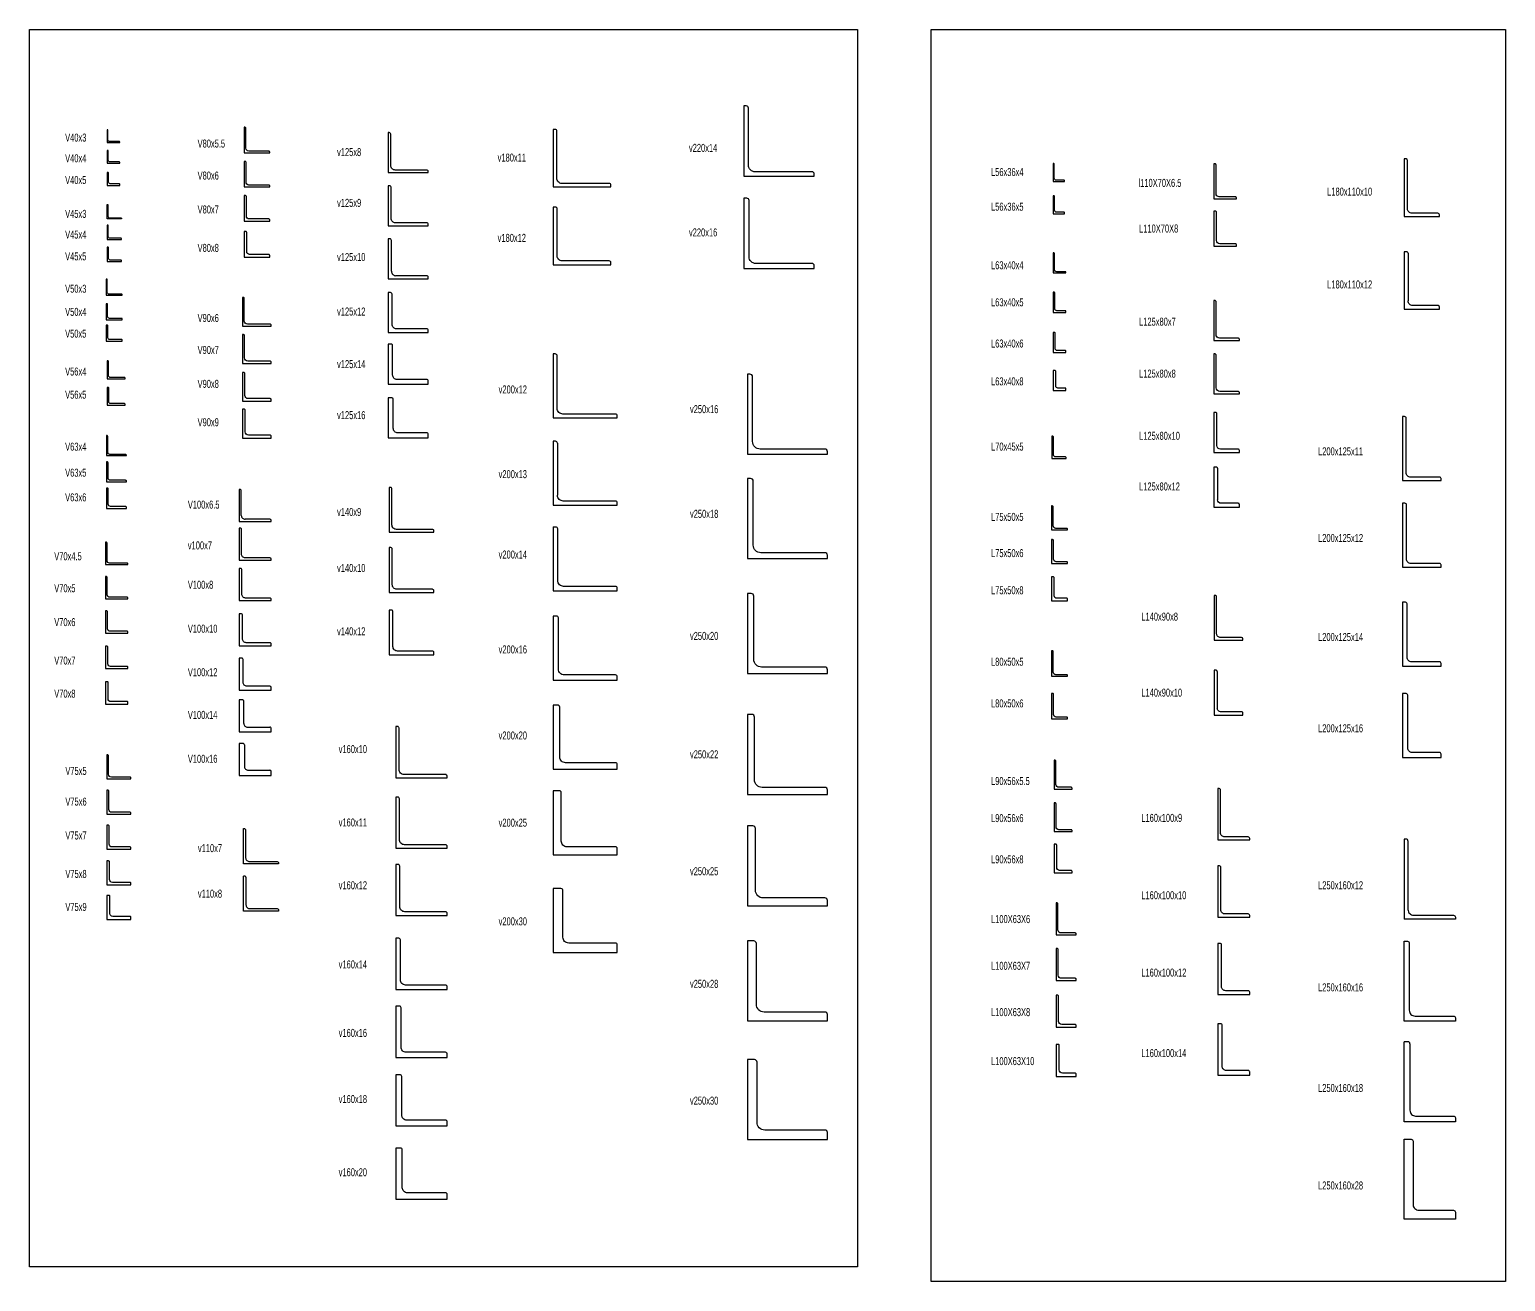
# Model space of a CAD drawing. Header units: millimetres. Extents: x -146681 to 1327256, y -72704 to 46237.
# Drawn here: x -133468 to -128856, y -47151 to -43239 of the extents above; entities that cross this region are included whole.
import ezdxf

# ---------------------------------------------------------------- set-up
doc = ezdxf.new("R2010")
doc.units = ezdxf.units.MM
doc.header["$MEASUREMENT"] = 0
doc.layers.add('KC2-TEXT', color=31, linetype='Continuous')
doc.styles.add('KC2 - Ghi chu', font='unicode.shx', dxfattribs={"width": 0.7})

msp = doc.modelspace()

# ---------------------------------------------------------------- linework, layer by layer
for points in [[(-133468.1, -43239.3), (-130880.8, -43239.3), (-130880.8, -47106), (-133468.1, -47106)], [(-130650.2, -43239.3), (-128855.9, -43239.3), (-128855.9, -47151.4), (-130650.2, -47151.4)]]:
    msp.add_lwpolyline(points, close=True)
for points in [[(-131015.7, -43697.9), (-131015.7, -43690.9, 0.414214), (-131022.7, -43683.9), (-131200.7, -43683.9, -0.414214), (-131221.7, -43662.9), (-131221.7, -43484.9, 0.414214), (-131228.7, -43477.9), (-131235.7, -43477.9), (-131235.7, -43697.9)], [(-132717.5, -43624.9), (-132717.5, -43622.4, 0.414214), (-132720.5, -43619.4), (-132783, -43619.4, -0.414214), (-132792, -43610.4), (-132792, -43547.9, 0.414214), (-132795, -43544.9), (-132797.5, -43544.9), (-132797.5, -43624.9)], [(-132347.3, -43686.4), (-132222.3, -43686.4), (-132222.3, -43683, 0.414214), (-132226.9, -43678.4), (-132325.3, -43678.4, -0.414214), (-132339.3, -43664.4), (-132339.3, -43566, 0.414214), (-132343.9, -43561.4), (-132347.3, -43561.4)], [(-131651.3, -43731.3), (-131651.3, -43725.6, 0.414214), (-131656.6, -43720.3), (-131804.3, -43720.3, -0.414214), (-131820.3, -43704.3), (-131820.3, -43556.6, 0.414214), (-131825.6, -43551.3), (-131831.3, -43551.3), (-131831.3, -43731.3)], [(-133225.9, -43657.2), (-133185.9, -43657.2), (-133185.9, -43654.9, 0.414214), (-133187.6, -43653.2), (-133216.9, -43653.2, -0.414214), (-133221.9, -43648.2), (-133221.9, -43618.9, 0.414214), (-133223.6, -43617.2), (-133225.9, -43617.2)], [(-130233.7, -43714.1), (-130233.7, -43712.1, 0.414214), (-130235.7, -43710.1), (-130259.7, -43710.1, -0.414214), (-130265.7, -43704.1), (-130265.7, -43660.1, 0.414214), (-130267.7, -43658.1), (-130269.7, -43658.1), (-130269.7, -43714.1)], [(-129766.9, -43768.6), (-129696.9, -43768.6), (-129696.9, -43765.4, 0.414214), (-129700.2, -43762.1), (-129750.4, -43762.1, -0.414214), (-129760.4, -43752.1), (-129760.4, -43661.9, 0.414214), (-129763.7, -43658.6), (-129766.9, -43658.6)], [(-129062.3, -43823.5), (-129062.3, -43818.2, 0.414214), (-129067, -43813.5), (-129148.3, -43813.5, -0.414214), (-129162.3, -43799.5), (-129162.3, -43648.2, 0.414214), (-129167, -43643.5), (-129172.3, -43643.5), (-129172.3, -43823.5)], [(-133225.9, -43726.3), (-133185.9, -43726.3), (-133185.9, -43723, 0.414214), (-133187.6, -43721.3), (-133215.9, -43721.3, -0.414214), (-133220.9, -43716.3), (-133220.9, -43688, 0.414214), (-133222.6, -43686.3), (-133225.9, -43686.3)], [(-132717.5, -43838.3), (-132717.5, -43834.3, 0.414214), (-132720.5, -43831.3), (-132781.5, -43831.3, -0.414214), (-132790.5, -43822.3), (-132790.5, -43761.3, 0.414214), (-132793.5, -43758.3), (-132797.5, -43758.3), (-132797.5, -43838.3)], [(-132222.3, -43852.5), (-132222.3, -43848.1, 0.414214), (-132226.9, -43843.5), (-132324.3, -43843.5, -0.414214), (-132338.3, -43829.5), (-132338.3, -43732.1, 0.414214), (-132342.9, -43727.5), (-132347.3, -43727.5), (-132347.3, -43852.5)], [(-130233.7, -43815.2), (-130233.7, -43812.2, 0.414214), (-130235.7, -43810.2), (-130258.7, -43810.2, -0.414214), (-130264.7, -43804.2), (-130264.7, -43761.2, 0.414214), (-130266.7, -43759.2), (-130269.7, -43759.2), (-130269.7, -43815.2)], [(-133180.9, -43829.7), (-133180.9, -43831), (-133180.9, -43831), (-133225.9, -43831), (-133225.9, -43786), (-133224.6, -43786, -0.414214), (-133222.9, -43787.7), (-133222.9, -43823, 0.414214), (-133217.9, -43828), (-133182.6, -43828), (-133182.6, -43828, -0.414214)], [(-131819.3, -43946.4), (-131819.3, -43799.7, 0.414214), (-131824.6, -43794.4), (-131831.3, -43794.4), (-131831.3, -43974.4), (-131651.3, -43974.4), (-131651.3, -43967.7, 0.414214), (-131656.6, -43962.4), (-131803.3, -43962.4, -0.414214)], [(-129696.9, -43916.5), (-129696.9, -43911.8, 0.414214), (-129700.2, -43908.5), (-129748.9, -43908.5, -0.414214), (-129758.9, -43898.5), (-129758.9, -43809.8, 0.414214), (-129762.2, -43806.5), (-129766.9, -43806.5), (-129766.9, -43916.5)], [(-133180.9, -43893.3, 0.414214), (-133182.6, -43891.6), (-133216.9, -43891.6, -0.414214), (-133221.9, -43886.6), (-133221.9, -43852.3, 0.414214), (-133223.6, -43850.6), (-133225.9, -43850.6), (-133225.9, -43895.6), (-133180.9, -43895.6)], [(-132717.5, -43950.3), (-132717.5, -43945.3, 0.414214), (-132720.5, -43942.3), (-132780.5, -43942.3, -0.414214), (-132789.5, -43933.3), (-132789.5, -43873.3, 0.414214), (-132792.5, -43870.3), (-132797.5, -43870.3), (-132797.5, -43950.3)], [(-133180.9, -43961.4, 0.414214), (-133182.6, -43959.7), (-133215.9, -43959.7, -0.414214), (-133220.9, -43954.7), (-133220.9, -43921.4, 0.414214), (-133222.6, -43919.7), (-133225.9, -43919.7), (-133225.9, -43964.7), (-133180.9, -43964.7)], [(-130229.4, -44000), (-130229.4, -43998.3, 0.414214), (-130231.7, -43996), (-130258.4, -43996, -0.414214), (-130265.4, -43989), (-130265.4, -43939.3, 0.414214), (-130267.7, -43937), (-130269.4, -43937), (-130269.4, -44000)], [(-133228.1, -44069.3), (-133178.1, -44069.3), (-133178.1, -44068.1, 0.414214), (-133179.9, -44066.3), (-133219.6, -44066.3, -0.414214), (-133225.1, -44060.8), (-133225.1, -44021.1, 0.414214), (-133226.9, -44019.3), (-133228.1, -44019.3)], [(-132803, -44166.2), (-132713, -44166.2), (-132713, -44163.5), (-132713, -44163.5, 0.414214), (-132716.3, -44160.2), (-132787, -44160.2, -0.414214), (-132797, -44150.2), (-132797, -44079.5, 0.414214), (-132800.3, -44076.2), (-132803, -44076.2)], [(-132222.3, -44186.5), (-132222.3, -44179.1, 0.414214), (-132226.9, -44174.5), (-132321.3, -44174.5, -0.414214), (-132335.3, -44160.5), (-132335.3, -44066.1, 0.414214), (-132339.9, -44061.5), (-132347.3, -44061.5), (-132347.3, -44186.5)], [(-130229.4, -44123.1), (-130229.4, -44120.4, 0.414214), (-130231.7, -44118.1), (-130257.4, -44118.1, -0.414214), (-130264.4, -44111.1), (-130264.4, -44062.4, 0.414214), (-130266.7, -44060.1), (-130269.4, -44060.1), (-130269.4, -44123.1)], [(-129687.5, -44210.7), (-129687.5, -44207.4, 0.414214), (-129691.2, -44203.7), (-129749.5, -44203.7, -0.414214), (-129760.5, -44192.7), (-129760.5, -44089.4, 0.414214), (-129764.2, -44085.7), (-129767.5, -44085.7), (-129767.5, -44210.7)], [(-133178.1, -44146), (-133178.1, -44143.8, 0.414214), (-133179.9, -44142), (-133218.6, -44142, -0.414214), (-133224.1, -44136.5), (-133224.1, -44097.8, 0.414214), (-133225.9, -44096), (-133228.1, -44096), (-133228.1, -44146)], [(-133178.1, -44213.3), (-133178.1, -44210.1, 0.414214), (-133179.9, -44208.3), (-133217.6, -44208.3, -0.414214), (-133223.1, -44202.8), (-133223.1, -44165.1, 0.414214), (-133224.9, -44163.3), (-133228.1, -44163.3), (-133228.1, -44213.3)], [(-132713, -44282.7), (-132713, -44279), (-132713, -44279, 0.414214), (-132716.3, -44275.7), (-132786, -44275.7, -0.414214), (-132796, -44265.7), (-132796, -44196, 0.414214), (-132799.3, -44192.7), (-132803, -44192.7), (-132803, -44282.7)], [(-132347.3, -44347), (-132222.3, -44347), (-132222.3, -44337.6, 0.414214), (-132226.9, -44333), (-132319.3, -44333, -0.414214), (-132333.3, -44319), (-132333.3, -44226.6, 0.414214), (-132337.9, -44222), (-132347.3, -44222)], [(-130229.4, -44248.6), (-130229.4, -44244.9, 0.414214), (-130231.7, -44242.6), (-130256.4, -44242.6, -0.414214), (-130263.4, -44235.6), (-130263.4, -44187.9, 0.414214), (-130265.7, -44185.6), (-130269.4, -44185.6), (-130269.4, -44248.6)], [(-133169.3, -44330.7), (-133169.3, -44328.7, 0.414214), (-133171.3, -44326.7), (-133215.3, -44326.7, -0.414214), (-133221.3, -44320.7), (-133221.3, -44276.7, 0.414214), (-133223.3, -44274.7), (-133225.3, -44274.7), (-133225.3, -44330.7)], [(-131631.3, -44452.8), (-131631.3, -44446.8, 0.414214), (-131637.3, -44440.8), (-131801.3, -44440.8, -0.414214), (-131819.3, -44422.8), (-131819.3, -44258.8, 0.414214), (-131825.3, -44252.8), (-131831.3, -44252.8), (-131831.3, -44452.8)], [(-129687.5, -44378.2), (-129687.5, -44373.9, 0.414214), (-129691.2, -44370.2), (-129748.5, -44370.2, -0.414214), (-129759.5, -44359.2), (-129759.5, -44256.9, 0.414214), (-129763.2, -44253.2), (-129767.5, -44253.2), (-129767.5, -44378.2)], [(-130974.7, -44566.5), (-130974.7, -44558.5, 0.414214), (-130982.7, -44550.5), (-131184.7, -44550.5, -0.414214), (-131208.7, -44526.5), (-131208.7, -44324.5, 0.414214), (-131216.7, -44316.5), (-131224.7, -44316.5), (-131224.7, -44566.5)], [(-133169.3, -44413.4), (-133169.3, -44410.4, 0.414214), (-133171.3, -44408.4), (-133214.3, -44408.4, -0.414214), (-133220.3, -44402.4), (-133220.3, -44359.4, 0.414214), (-133222.3, -44357.4), (-133225.3, -44357.4), (-133225.3, -44413.4)], [(-132222.3, -44515.4), (-132222.3, -44504, 0.414214), (-132226.9, -44499.4), (-132317.3, -44499.4, -0.414214), (-132331.3, -44485.4), (-132331.3, -44395, 0.414214), (-132335.9, -44390.4), (-132347.3, -44390.4), (-132347.3, -44515.4)], [(-132713, -44515.8), (-132713, -44510.1, 0.414214), (-132716.3, -44506.8), (-132784, -44506.8, -0.414214), (-132794, -44496.8), (-132794, -44429.1, 0.414214), (-132797.3, -44425.8), (-132803, -44425.8), (-132803, -44515.8)], [(-129687.5, -44560.6), (-129687.5, -44554.3, 0.414214), (-129691.2, -44550.6), (-129746.5, -44550.6, -0.414214), (-129757.5, -44539.6), (-129757.5, -44439.3, 0.414214), (-129761.2, -44435.6), (-129767.5, -44435.6), (-129767.5, -44560.6)], [(-129057.4, -44649), (-129057.4, -44642.7, 0.414214), (-129062.1, -44638), (-129152.4, -44638, -0.414214), (-129166.4, -44624), (-129166.4, -44453.7, 0.414214), (-129171.1, -44449), (-129177.4, -44449), (-129177.4, -44649)], [(-133164.8, -44570.9), (-133164.8, -44570.1, 0.414214), (-133168, -44566.9), (-133216.8, -44566.9, -0.414214), (-133223.8, -44559.9), (-133223.8, -44511.1, 0.414214), (-133227, -44507.9), (-133227.8, -44507.9), (-133227.8, -44570.9)], [(-130273.8, -44579.9), (-130228.8, -44579.9), (-130228.8, -44577.4, 0.414214), (-130231.3, -44574.9), (-130261.3, -44574.9, -0.414214), (-130268.8, -44567.4), (-130268.8, -44512.4, 0.414214), (-130271.3, -44509.9), (-130273.8, -44509.9)], [(-130974.7, -44892.3), (-130974.7, -44882.3, 0.414214), (-130982.7, -44874.3), (-131182.7, -44874.3, -0.414214), (-131206.7, -44850.3), (-131206.7, -44650.3, 0.414214), (-131214.7, -44642.3), (-131224.7, -44642.3), (-131224.7, -44892.3)], [(-133164.8, -44735.6), (-133164.8, -44732.8, 0.414214), (-133168, -44729.6), (-133214.8, -44729.6, -0.414214), (-133221.8, -44722.6), (-133221.8, -44675.8, 0.414214), (-133225, -44672.6), (-133227.8, -44672.6), (-133227.8, -44735.6)], [(-132204.5, -44810.3), (-132204.5, -44805.9, 0.414214), (-132209.1, -44801.3), (-132321.5, -44801.3, -0.414214), (-132335.5, -44787.3), (-132335.5, -44674.9, 0.414214), (-132340.1, -44670.3), (-132344.5, -44670.3), (-132344.5, -44810.3)], [(-130224.3, -44803), (-130224.3, -44800.7, 0.414214), (-130227, -44798), (-130261.3, -44798, -0.414214), (-130269.3, -44790), (-130269.3, -44730.7, 0.414214), (-130272, -44728), (-130274.3, -44728), (-130274.3, -44803)], [(-129057.4, -44919.8), (-129057.4, -44912.5, 0.414214), (-129062.1, -44907.8), (-129151.4, -44907.8, -0.414214), (-129165.4, -44893.8), (-129165.4, -44724.5, 0.414214), (-129170.1, -44719.8), (-129177.4, -44719.8), (-129177.4, -44919.8)], [(-132793.7, -44890.4, -0.414214), (-132805.7, -44878.4), (-132805.7, -44801.4, 0.414214), (-132809.7, -44797.4), (-132812.7, -44797.4), (-132812.7, -44897.4), (-132712.7, -44897.4), (-132712.7, -44894.4, 0.414214), (-132716.7, -44890.4)], [(-133160.4, -44911.2), (-133160.4, -44909.4, 0.414214), (-133163.1, -44906.7), (-133217.9, -44906.7, -0.414214), (-133225.9, -44898.7), (-133225.9, -44843.9, 0.414214), (-133228.6, -44841.2), (-133230.4, -44841.2), (-133230.4, -44911.2)], [(-132204.5, -44998.4), (-132204.5, -44993, 0.414214), (-132209.1, -44988.4), (-132320.5, -44988.4, -0.414214), (-132334.5, -44974.4), (-132334.5, -44863, 0.414214), (-132339.1, -44858.4), (-132344.5, -44858.4), (-132344.5, -44998.4)], [(-130224.3, -44908.4), (-130224.3, -44905.1, 0.414214), (-130227, -44902.4), (-130260.3, -44902.4, -0.414214), (-130268.3, -44894.4), (-130268.3, -44836.1, 0.414214), (-130271, -44833.4), (-130274.3, -44833.4), (-130274.3, -44908.4)], [(-133160.4, -45018.5), (-133160.4, -45016.2, 0.414214), (-133163.1, -45013.5), (-133217.4, -45013.5, -0.414214), (-133225.4, -45005.5), (-133225.4, -44951.2, 0.414214), (-133228.1, -44948.5), (-133230.4, -44948.5), (-133230.4, -45018.5)], [(-132712.7, -45023.7), (-132712.7, -45019.7, 0.414214), (-132716.7, -45015.7), (-132792.7, -45015.7, -0.414214), (-132804.7, -45003.7), (-132804.7, -44927.7, 0.414214), (-132808.7, -44923.7), (-132812.7, -44923.7), (-132812.7, -45023.7)], [(-130224.3, -45024.5), (-130224.3, -45019.2, 0.414214), (-130227, -45016.5), (-130258.3, -45016.5, -0.414214), (-130266.3, -45008.5), (-130266.3, -44952.2, 0.414214), (-130269, -44949.5), (-130274.3, -44949.5), (-130274.3, -45024.5)], [(-129676.5, -45147.5), (-129676.5, -45143.5, 0.414214), (-129680.5, -45139.5), (-129746.5, -45139.5, -0.414214), (-129758.5, -45127.5), (-129758.5, -45011.5, 0.414214), (-129762.5, -45007.5), (-129766.5, -45007.5), (-129766.5, -45147.5)], [(-133160.4, -45125.8), (-133160.4, -45122.5, 0.414214), (-133163.1, -45119.8), (-133216.4, -45119.8, -0.414214), (-133224.4, -45111.8), (-133224.4, -45058.5, 0.414214), (-133227.1, -45055.8), (-133230.4, -45055.8), (-133230.4, -45125.8)], [(-132204.5, -45193.5), (-132204.5, -45186.1, 0.414214), (-132209.1, -45181.5), (-132318.5, -45181.5, -0.414214), (-132332.5, -45167.5), (-132332.5, -45058.1, 0.414214), (-132337.1, -45053.5), (-132344.5, -45053.5), (-132344.5, -45193.5)], [(-129057.4, -45229.2), (-129057.4, -45219.9, 0.414214), (-129062.1, -45215.2), (-129149.4, -45215.2, -0.414214), (-129163.4, -45201.2), (-129163.4, -45033.9, 0.414214), (-129168.1, -45029.2), (-129177.4, -45029.2), (-129177.4, -45229.2)], [(-132712.7, -45165.3), (-132712.7, -45159.3, 0.414214), (-132716.7, -45155.3), (-132790.7, -45155.3, -0.414214), (-132802.7, -45143.3), (-132802.7, -45069.3, 0.414214), (-132806.7, -45065.3), (-132812.7, -45065.3), (-132812.7, -45165.3)], [(-131831.3, -45272), (-131631.3, -45272), (-131631.3, -45262, 0.414214), (-131637.3, -45256), (-131797.3, -45256, -0.414214), (-131815.3, -45238), (-131815.3, -45078, 0.414214), (-131821.3, -45072), (-131831.3, -45072)], [(-133160.4, -45236.5), (-133160.4, -45232.2, 0.414214), (-133163.1, -45229.5), (-133215.4, -45229.5, -0.414214), (-133223.4, -45221.5), (-133223.4, -45169.2, 0.414214), (-133226.1, -45166.5), (-133230.4, -45166.5), (-133230.4, -45236.5)], [(-130274.3, -45260.4), (-130224.3, -45260.4), (-130224.3, -45258.1, 0.414214), (-130227, -45255.4), (-130261.3, -45255.4, -0.414214), (-130269.3, -45247.4), (-130269.3, -45183.1, 0.414214), (-130272, -45180.4), (-130274.3, -45180.4)], [(-130274.3, -45393.6), (-130224.3, -45393.6), (-130224.3, -45390.3, 0.414214), (-130227, -45387.6), (-130260.3, -45387.6, -0.414214), (-130268.3, -45379.6), (-130268.3, -45316.3, 0.414214), (-130271, -45313.6), (-130274.3, -45313.6)], [(-131831.3, -45550.5), (-131631.3, -45550.5), (-131631.3, -45536.5, 0.414214), (-131637.3, -45530.5), (-131793.3, -45530.5, -0.414214), (-131811.3, -45512.5), (-131811.3, -45356.5, 0.414214), (-131817.3, -45350.5), (-131831.3, -45350.5)], [(-130974.7, -45629.6), (-130974.7, -45615.6, 0.414214), (-130982.7, -45607.6), (-131178.7, -45607.6, -0.414214), (-131202.7, -45583.6), (-131202.7, -45387.6, 0.414214), (-131210.7, -45379.6), (-131224.7, -45379.6), (-131224.7, -45629.6)], [(-132163.1, -45577.3), (-132163.1, -45572.6, 0.414214), (-132168.4, -45567.3), (-132297.1, -45567.3, -0.414214), (-132313.1, -45551.3), (-132313.1, -45422.6, 0.414214), (-132318.4, -45417.3), (-132323.1, -45417.3), (-132323.1, -45577.3)], [(-133151.1, -45580.6), (-133151.1, -45578.6, 0.414214), (-133154.1, -45575.6), (-133212.1, -45575.6, -0.414214), (-133221.1, -45566.6), (-133221.1, -45508.6, 0.414214), (-133224.1, -45505.6), (-133226.1, -45505.6), (-133226.1, -45580.6)], [(-130266.3, -45612.6), (-130210.3, -45612.6), (-130210.3, -45610.1, 0.414214), (-130213.3, -45607.1), (-130251.8, -45607.1, -0.414214), (-130260.8, -45598.1), (-130260.8, -45525.6, 0.414214), (-130263.8, -45522.6), (-130266.3, -45522.6)], [(-132163.1, -45797.7), (-132163.1, -45792, 0.414214), (-132168.4, -45786.7), (-132296.1, -45786.7, -0.414214), (-132312.1, -45770.7), (-132312.1, -45643, 0.414214), (-132317.4, -45637.7), (-132323.1, -45637.7), (-132323.1, -45797.7)], [(-131831.3, -45818.1), (-131631.3, -45818.1), (-131631.3, -45799.1, 0.414214), (-131637.3, -45793.1), (-131788.3, -45793.1, -0.414214), (-131806.3, -45775.1), (-131806.3, -45624.1, 0.414214), (-131812.3, -45618.1), (-131831.3, -45618.1)], [(-130266.3, -45745.7), (-130210.3, -45745.7), (-130210.3, -45742.7, 0.414214), (-130213.3, -45739.7), (-130251.3, -45739.7, -0.414214), (-130260.3, -45730.7), (-130260.3, -45658.7, 0.414214), (-130263.3, -45655.7), (-130266.3, -45655.7)], [(-133151.1, -45800.7), (-133151.1, -45796.7, 0.414214), (-133154.1, -45793.7), (-133210.1, -45793.7, -0.414214), (-133219.1, -45784.7), (-133219.1, -45728.7, 0.414214), (-133222.1, -45725.7), (-133226.1, -45725.7), (-133226.1, -45800.7)], [(-132689.7, -45846.3), (-132799.7, -45846.3), (-132799.7, -45736.3), (-132796.7, -45736.3, -0.414214), (-132792.7, -45740.3), (-132792.7, -45827.3, 0.414214), (-132780.7, -45839.3), (-132693.7, -45839.3, -0.414214), (-132689.7, -45843.3)], [(-130266.3, -45874.9), (-130210.3, -45874.9), (-130210.3, -45869.9, 0.414214), (-130213.3, -45866.9), (-130249.3, -45866.9, -0.414214), (-130258.3, -45857.9), (-130258.3, -45787.9, 0.414214), (-130261.3, -45784.9), (-130266.3, -45784.9)], [(-133151.1, -45912.5), (-133151.1, -45907.5, 0.414214), (-133154.1, -45904.5), (-133209.1, -45904.5, -0.414214), (-133218.1, -45895.5), (-133218.1, -45840.5, 0.414214), (-133221.1, -45837.5), (-133226.1, -45837.5), (-133226.1, -45912.5)], [(-129732.3, -46003.1, -0.414214), (-129745.3, -45990.1), (-129745.3, -45857.4, 0.414214), (-129749.6, -45853.1), (-129755.3, -45853.1), (-129755.3, -46013.1), (-129655.3, -46013.1), (-129655.3, -46007.4, 0.414214), (-129659.6, -46003.1)], [(-131831.3, -46123.9), (-131631.3, -46123.9), (-131631.3, -46099.9, 0.414214), (-131637.3, -46093.9), (-131783.3, -46093.9, -0.414214), (-131801.3, -46075.9), (-131801.3, -45929.9, 0.414214), (-131807.3, -45923.9), (-131831.3, -45923.9)], [(-133151.1, -46019.8), (-133151.1, -46013.8, 0.414214), (-133154.1, -46010.8), (-133208.1, -46010.8, -0.414214), (-133217.1, -46001.8), (-133217.1, -45947.8, 0.414214), (-133220.1, -45944.8), (-133226.1, -45944.8), (-133226.1, -46019.8)], [(-132163.1, -46239), (-132163.1, -46230.3, 0.414214), (-132168.4, -46225), (-132293.1, -46225, -0.414214), (-132309.1, -46209), (-132309.1, -46084.3, 0.414214), (-132314.4, -46079), (-132323.1, -46079), (-132323.1, -46239)], [(-130974.7, -46337.4), (-130974.7, -46317.4, 0.414214), (-130982.7, -46309.4), (-131172.7, -46309.4, -0.414214), (-131196.7, -46285.4), (-131196.7, -46095.4, 0.414214), (-131204.7, -46087.4), (-131224.7, -46087.4), (-131224.7, -46337.4)], [(-130197.4, -46211.1), (-130197.4, -46207.4, 0.414214), (-130200.7, -46204.1), (-130243.4, -46204.1, -0.414214), (-130253.4, -46194.1), (-130253.4, -46114.4, 0.414214), (-130256.7, -46111.1), (-130260.4, -46111.1), (-130260.4, -46211.1)], [(-129755.3, -46254.9), (-129655.3, -46254.9), (-129655.3, -46247.2, 0.414214), (-129659.6, -46242.9), (-129730.3, -46242.9, -0.414214), (-129743.3, -46229.9), (-129743.3, -46099.2, 0.414214), (-129747.6, -46094.9), (-129755.3, -46094.9)], [(-129172.6, -46338.1), (-129172.6, -46088.1), (-129162.6, -46088.1, -0.414214), (-129156.6, -46094.1), (-129156.6, -46304.1, 0.414214), (-129138.6, -46322.1), (-129018.6, -46322.1, -0.414214), (-129012.6, -46328.1), (-129012.6, -46338.1)], [(-132163.1, -46451.1), (-132163.1, -46440.4, 0.414214), (-132168.4, -46435.1), (-132291.1, -46435.1, -0.414214), (-132307.1, -46419.1), (-132307.1, -46296.4, 0.414214), (-132312.4, -46291.1), (-132323.1, -46291.1), (-132323.1, -46451.1)], [(-129755.3, -46506.3), (-129655.3, -46506.3), (-129655.3, -46496.6, 0.414214), (-129659.6, -46492.3), (-129728.3, -46492.3, -0.414214), (-129741.3, -46479.3), (-129741.3, -46350.6, 0.414214), (-129745.6, -46346.3), (-129755.3, -46346.3)], [(-130197.4, -46510.4), (-130197.4, -46503.7, 0.414214), (-130200.7, -46500.4), (-130240.4, -46500.4, -0.414214), (-130250.4, -46490.4), (-130250.4, -46413.7, 0.414214), (-130253.7, -46410.4), (-130260.4, -46410.4), (-130260.4, -46510.4)], [(-130974.7, -46708.1), (-130974.7, -46686.1, 0.414214), (-130982.7, -46678.1), (-131170.7, -46678.1, -0.414214), (-131194.7, -46654.1), (-131194.7, -46466.1, 0.414214), (-131202.7, -46458.1), (-131224.7, -46458.1), (-131224.7, -46708.1)], [(-132163.1, -46665.3), (-132163.1, -46652.6, 0.414214), (-132168.4, -46647.3), (-132289.1, -46647.3, -0.414214), (-132305.1, -46631.3), (-132305.1, -46510.6, 0.414214), (-132310.4, -46505.3), (-132323.1, -46505.3), (-132323.1, -46665.3)], [(-129172.6, -46957), (-129172.6, -46707), (-129150.6, -46707, -0.414214), (-129144.6, -46713), (-129144.6, -46911, 0.414214), (-129126.6, -46929), (-129018.6, -46929, -0.414214), (-129012.6, -46935), (-129012.6, -46957)], [(-132163.1, -46894.4), (-132163.1, -46879.7, 0.414214), (-132168.4, -46874.4), (-132287.1, -46874.4, -0.414214), (-132303.1, -46858.4), (-132303.1, -46739.7, 0.414214), (-132308.4, -46734.4), (-132323.1, -46734.4), (-132323.1, -46894.4)]]:
    msp.add_lwpolyline(points, format="xyb", close=True)
for points in [[(-133187.6, -43589.6), (-133217.9, -43589.6, -0.414214), (-133222.9, -43584.6), (-133222.9, -43554.3, 0.414214), (-133224.6, -43552.6), (-133225.9, -43552.6), (-133225.9, -43592.6), (-133185.9, -43592.6)], [(-133185.9, -43592.6), (-133185.9, -43591.3, 0.414214), (-133187.6, -43589.6)], [(-132797.5, -43651.2), (-132797.5, -43731.2), (-132717.5, -43731.2), (-132717.5, -43728.2, 0.414214), (-132720.5, -43725.2), (-132782.5, -43725.2, -0.414214), (-132791.5, -43716.2), (-132791.5, -43654.2)], [(-132791.5, -43654.2, 0.414214), (-132794.5, -43651.2), (-132797.5, -43651.2)], [(-131235.7, -43766.4), (-131235.7, -43986.4), (-131015.7, -43986.4), (-131015.7, -43977.4, 0.414214), (-131022.7, -43970.4), (-131198.7, -43970.4, -0.414214), (-131219.7, -43949.4), (-131219.7, -43773.4)], [(-131219.7, -43773.4, 0.414214), (-131226.7, -43766.4), (-131235.7, -43766.4)], [(-132337.3, -43994.5), (-132337.3, -43898.1, 0.414214), (-132341.9, -43893.5), (-132347.3, -43893.5)], [(-129160.3, -43938.3, 0.414214), (-129165, -43933.6), (-129172.3, -43933.6)], [(-132337.3, -43994.5, 0.414214), (-132323.3, -44008.5)], [(-132347.3, -44018.5), (-132222.3, -44018.5), (-132222.3, -44013.1, 0.414214), (-132226.9, -44008.5), (-132323.3, -44008.5)], [(-129172.3, -44113.6), (-129062.3, -44113.6), (-129062.3, -44106.3, 0.414214), (-129067, -44101.6), (-129146.3, -44101.6, -0.414214), (-129160.3, -44087.6)], [(-132803, -44310.6), (-132803, -44400.6), (-132713, -44400.6), (-132713, -44395.9, 0.414214), (-132716.3, -44392.6), (-132785, -44392.6, -0.414214), (-132795, -44382.6), (-132795, -44313.9)], [(-132795, -44313.9, 0.414214), (-132798.3, -44310.6), (-132803, -44310.6)], [(-130269.4, -44304.7), (-130269.4, -44367.7), (-130229.4, -44367.7), (-130229.4, -44362, 0.414214), (-130231.7, -44359.7), (-130254.4, -44359.7, -0.414214), (-130261.4, -44352.7), (-130261.4, -44307)], [(-130261.4, -44307, 0.414214), (-130263.7, -44304.7), (-130269.4, -44304.7)], [(-131818.3, -44531.8, 0.414214), (-131824.3, -44525.8), (-131831.3, -44525.8)], [(-133168, -44647.8), (-133215.8, -44647.8, -0.414214), (-133222.8, -44640.8), (-133222.8, -44593, 0.414214), (-133226, -44589.8), (-133227.8, -44589.8)], [(-129755.5, -44610.4, 0.414214), (-129759.2, -44606.7), (-129767.5, -44606.7)], [(-133164.8, -44651, 0.414214), (-133168, -44647.8)], [(-132806.2, -44757.7), (-132806.2, -44680.2, 0.414214), (-132810.2, -44676.2), (-132812.7, -44676.2), (-132812.7, -44776.2), (-132712.7, -44776.2), (-132712.7, -44773.7, 0.414214), (-132716.7, -44769.7), (-132794.2, -44769.7)], [(-131831.3, -44725.8), (-131631.3, -44725.8), (-131631.3, -44718.8, 0.414214), (-131637.3, -44712.8), (-131800.3, -44712.8, -0.414214), (-131818.3, -44694.8)], [(-129767.5, -44731.7), (-129687.5, -44731.7), (-129687.5, -44723.4, 0.414214), (-129691.2, -44719.7), (-129744.5, -44719.7, -0.414214), (-129755.5, -44708.7)], [(-132806.2, -44757.7, 0.414214), (-132794.2, -44769.7)], [(-131831.3, -44793.4), (-131831.3, -44993.4), (-131631.3, -44993.4), (-131631.3, -44985.4, 0.414214), (-131637.3, -44979.4), (-131799.3, -44979.4, -0.414214), (-131817.3, -44961.4), (-131817.3, -44800, 0.414214), (-131823.3, -44794), (-131831.3, -44794)], [(-131224.7, -45001.7), (-131224.7, -45251.7), (-130974.7, -45251.7), (-130974.7, -45239.7, 0.414214), (-130982.7, -45231.7), (-131180.7, -45231.7, -0.414214), (-131204.7, -45207.7)], [(-131204.7, -45207.7), (-131204.7, -45009.7, 0.414214), (-131212.7, -45001.7), (-131224.7, -45001.7)], [(-132812.7, -45203.5), (-132812.7, -45303.5), (-132712.7, -45303.5), (-132712.7, -45295.5, 0.414214), (-132716.7, -45291.5), (-132788.7, -45291.5, -0.414214), (-132800.7, -45279.5)], [(-132800.7, -45279.5), (-132800.7, -45207.5, 0.414214), (-132804.7, -45203.5), (-132812.7, -45203.5)], [(-129756.5, -45245.5, 0.414214), (-129760.5, -45241.5), (-129766.5, -45241.5)], [(-133230.4, -45277.2), (-133230.4, -45347.2), (-133160.4, -45347.2), (-133160.4, -45341.9, 0.414214), (-133163.1, -45339.2), (-133214.4, -45339.2, -0.414214), (-133222.4, -45331.2), (-133222.4, -45279.9)], [(-133222.4, -45279.9, 0.414214), (-133225.1, -45277.2), (-133230.4, -45277.2)], [(-132798.7, -45407.5), (-132798.7, -45337.5, 0.414214), (-132802.7, -45333.5)], [(-129161.4, -45319.2, 0.414214), (-129166.1, -45314.5), (-129177.4, -45314.5)], [(-129057.4, -45514.5), (-129057.4, -45503.2, 0.414214), (-129062.1, -45498.5), (-129147.4, -45498.5, -0.414214), (-129161.4, -45484.5), (-129161.4, -45319.2)], [(-129766.5, -45381.5), (-129676.5, -45381.5), (-129676.5, -45375.5, 0.414214), (-129680.5, -45371.5), (-129744.5, -45371.5, -0.414214), (-129756.5, -45359.5)], [(-132798.7, -45407.5, 0.414214), (-132786.7, -45419.5)], [(-132712.7, -45423.5, 0.414214), (-132716.7, -45419.5)], [(-132796.7, -45474, 0.414214), (-132800.7, -45470)], [(-132796.7, -45542, 0.414214), (-132784.7, -45554)], [(-132712.7, -45558, 0.414214), (-132716.7, -45554)], [(-129755.3, -45611.4), (-129755.3, -45771.4), (-129655.3, -45771.4), (-129655.3, -45766.7, 0.414214), (-129659.6, -45762.4), (-129733.3, -45762.4, -0.414214), (-129746.3, -45749.4), (-129746.3, -45615.7)], [(-129746.3, -45615.7, 0.414214), (-129750.6, -45611.4), (-129755.3, -45611.4)], [(-133226.1, -45616.3), (-133226.1, -45691.3), (-133151.1, -45691.3), (-133151.1, -45688.3, 0.414214), (-133154.1, -45685.3), (-133211.1, -45685.3, -0.414214), (-133220.1, -45676.3), (-133220.1, -45619.3)], [(-133220.1, -45619.3, 0.414214), (-133223.1, -45616.3), (-133226.1, -45616.3)], [(-131224.7, -45727.9), (-131224.7, -45977.9), (-130974.7, -45977.9), (-130974.7, -45960.9, 0.414214), (-130982.7, -45952.9), (-131175.7, -45952.9, -0.414214), (-131199.7, -45928.9), (-131199.7, -45735.9)], [(-131199.7, -45735.9, 0.414214), (-131207.7, -45727.9), (-131224.7, -45727.9)], [(-129160.6, -45775, 0.414214), (-129166.6, -45769), (-129172.6, -45769)], [(-132791.7, -45888.4), (-132791.7, -45974.4, 0.414214), (-132779.7, -45986.4), (-132693.7, -45986.4, -0.414214), (-132689.7, -45990.4), (-132689.7, -45994.4), (-132799.7, -45994.4), (-132799.7, -45884.4)], [(-132791.7, -45888.4, 0.414214), (-132795.7, -45884.4), (-132799.7, -45884.4)], [(-132323.1, -45848.1), (-132323.1, -46008.1), (-132163.1, -46008.1), (-132163.1, -46001.4, 0.414214), (-132168.4, -45996.1), (-132295.1, -45996.1, -0.414214), (-132311.1, -45980.1), (-132311.1, -45853.4)], [(-132311.1, -45853.4, 0.414214), (-132316.4, -45848.1), (-132323.1, -45848.1)], [(-130260.4, -46068.3), (-130197.4, -46068.3), (-130197.4, -46065.6, 0.414214), (-130200.7, -46062.3), (-130244.4, -46062.3, -0.414214), (-130254.4, -46052.3), (-130254.4, -45971.6, 0.414214), (-130257.7, -45968.3), (-130260.4, -45968.3)], [(-129160.6, -45989, 0.414214), (-129142.6, -46007), (-129018.6, -46007, -0.414214), (-129012.6, -46013), (-129012.6, -46019), (-129172.6, -46019)], [(-130260.4, -46256.6), (-130260.4, -46356.6), (-130197.4, -46356.6), (-130197.4, -46351.9, 0.414214), (-130200.7, -46348.6), (-130242.4, -46348.6, -0.414214), (-130252.4, -46338.6), (-130252.4, -46259.9)], [(-130252.4, -46259.9, 0.414214), (-130255.7, -46256.6), (-130260.4, -46256.6)], [(-129154.6, -46408.4), (-129154.6, -46616.4, 0.414214), (-129136.6, -46634.4), (-129018.6, -46634.4, -0.414214), (-129012.6, -46640.4), (-129012.6, -46652.4), (-129172.6, -46652.4), (-129172.6, -46402.4)], [(-129154.6, -46408.4, 0.414214), (-129160.6, -46402.4), (-129172.6, -46402.4)]]:
    msp.add_lwpolyline(points, format="xyb")
for points in [[(-132347.3, -43893.5), (-132347.3, -44018.5)], [(-129172.3, -43933.6), (-129172.3, -44113.6)], [(-129160.3, -43938.3), (-129160.3, -44087.6)], [(-131831.3, -44525.8), (-131831.3, -44725.8)], [(-131818.3, -44531.8), (-131818.3, -44694.8)], [(-133227.8, -44589.8), (-133227.8, -44652.8)], [(-129767.5, -44606.7), (-129767.5, -44731.7)], [(-129755.5, -44610.4), (-129755.5, -44708.7)], [(-133227.8, -44652.8), (-133164.8, -44652.8), (-133164.8, -44651)], [(-129766.5, -45241.5), (-129766.5, -45381.5)], [(-129756.5, -45245.5), (-129756.5, -45359.5)], [(-132802.7, -45333.5), (-132812.7, -45333.5), (-132812.7, -45433.5), (-132712.7, -45433.5), (-132712.7, -45423.5)], [(-129177.4, -45314.5), (-129177.4, -45514.5), (-129057.4, -45514.5)], [(-132786.7, -45419.5), (-132716.7, -45419.5)], [(-132800.7, -45470), (-132812.7, -45470), (-132812.7, -45570), (-132712.7, -45570), (-132712.7, -45558)], [(-132796.7, -45474), (-132796.7, -45542)], [(-132784.7, -45554), (-132716.7, -45554)], [(-129172.6, -45769), (-129172.6, -46019)], [(-129160.6, -45775), (-129160.6, -45989)], [(-130260.4, -45968.3), (-130260.4, -46068.3)]]:
    msp.add_lwpolyline(points)

# ---------------------------------------------------------------- texts
at = {"layer": 'KC2-TEXT', "color": 7, "style": 'KC2 - Ghi chu', "width": 0.7}
for s, p in [('V40x3', (-133356.7, -43589.5)), ('V80x5.5', (-132942.8, -43608.2)), ('V40x4  ', (-133356.7, -43654.1)), ('v125x8', (-132507, -43634.8)), ('v180x11', (-132005.2, -43652)), ('v220x14', (-131407.4, -43621.6)), ('L56x36x4', (-130463.5, -43697.1)), ('V40x5 ', (-133356.7, -43722.1)), ('V80x6', (-132942.8, -43708.2)), ('l110X70X6.5', (-130002.6, -43731)), ('v125x9', (-132507, -43793.4)), ('L180x110x10', (-129413.1, -43758.3)), ('V45x3', (-133356.7, -43827.9)), ('V80x7', (-132942.8, -43814.1)), ('L56x36x5', (-130463.5, -43805.4)), ('v220x16', (-131407.4, -43885.8)), ('L110X70X8', (-130000.8, -43873.6)), ('V45x4  ', (-133356.7, -43892.5)), ('v180x12', (-132005.2, -43902.8)), ('V45x5 ', (-133356.7, -43960.5)), ('V80x8', (-132942.8, -43934.1)), ('v125x10', (-132507, -43962.6)), ('L63x40x4', (-130463.5, -43988.4)), ('V50x3', (-133356.7, -44061.7)), ('L180x110x12', (-129413.1, -44048.4)), ('L63x40x5', (-130463.5, -44104.2)), ('V50x4  ', (-133356.7, -44134)), ('V90x6', (-132942.8, -44153.2)), ('v125x12', (-132507, -44133)), ('V50x5 ', (-133356.7, -44202.1)), ('L125x80x7', (-130000.8, -44164.7)), ('V90x7', (-132942.8, -44253.1)), ('L63x40x6', (-130463.5, -44233)), ('v125x14', (-132507, -44297.4)), ('V56x4', (-133356.7, -44320.5)), ('L125x80x8', (-130000.8, -44327)), ('V56x5', (-133356.7, -44392.8)), ('V90x8', (-132942.8, -44359)), ('v200x12', (-132002.1, -44376.5)), ('L63x40x8', (-130463.5, -44351.3)), ('v250x16', (-131404.2, -44438.1)), ('V90x9', (-132942.8, -44479)), ('v125x16', (-132507, -44456.8)), ('L125x80x10', (-130000.8, -44521.4)), ('V63x4', (-133356.7, -44555.4)), ('L70x45x5', (-130463.5, -44555.1)), ('L200x125x11', (-129441.5, -44569.9)), ('V63x5 ', (-133356.7, -44636.6)), ('v200x13', (-132002.1, -44641.2)), ('V63x6', (-133356.7, -44713.6)), ('L125x80x12', (-130000.8, -44679.7)), ('V100x6.5', (-132973.3, -44736.4)), ('v140x9', (-132507, -44759.3)), ('v250x18', (-131404.2, -44765.1)), ('L75x50x5', (-130463.5, -44774.7)), ('L200x125x12', (-129441.5, -44840.7)), ('V70x4.5', (-133390.8, -44897.8)), ('v100x7', (-132973.3, -44863.8)), ('v200x14', (-132002.1, -44892.4)), ('L75x50x6', (-130463.5, -44887.9)), ('v140x10', (-132507, -44934.4)), ('V100x8', (-132973.3, -44986.8)), ('V70x5', (-133390.8, -44997.7)), ('L75x50x8', (-130463.5, -45004)), ('V70x6', (-133390.8, -45103.6)), ('V100x10', (-132973.3, -45124)), ('L140x90x8', (-129993.8, -45086.4)), ('v140x12', (-132507, -45132.3)), ('v250x20', (-131404.2, -45146.6)), ('L200x125x14', (-129441.5, -45150.1)), ('V70x7', (-133390.8, -45223.6)), ('v200x16', (-132002.1, -45188.9)), ('V100x12', (-132973.3, -45260.1)), ('L80x50x5', (-130463.5, -45227.3)), ('V70x8', (-133390.8, -45327)), ('L80x50x6', (-130463.5, -45357.5)), ('L140x90x10', (-129993.8, -45323.9)), ('V100x14', (-132973.3, -45393.4)), ('L200x125x16', (-129441.5, -45435.4)), ('v160x10', (-132501.9, -45500.4)), ('v200x20', (-132002.1, -45457.8)), ('V100x16', (-132973.3, -45530.6)), ('v250x22', (-131404.2, -45516.8)), ('V75x5', (-133356, -45568.4)), ('L90x56x5.5', (-130463.5, -45600.1)), ('V75x6', (-133356, -45664.4)), ('v160x11', (-132501.9, -45729.6)), ('v200x25', (-132002.1, -45730.3)), ('L90x56x6', (-130463.5, -45715.9)), ('L160x100x9', (-129993.8, -45715.2)), ('V75x7', (-133356, -45770.3)), ('v110x7', (-132941.9, -45809.9)), ('L90x56x8', (-130463.5, -45844.7)), ('V75x8', (-133356, -45890.3)), ('v250x25', (-131404.2, -45882)), ('v110x8', (-132941.9, -45952)), ('v160x12', (-132501.9, -45925.9)), ('L160x100x10', (-129993.8, -45957)), ('L250x160x12', (-129441.5, -45925.8)), ('V75x9', (-133356, -45993.6)), ('v200x30', (-132002.1, -46038.6)), ('L100X63X6', (-130463.5, -46031.5)), ('v160x14', (-132501.9, -46173.1)), ('L100X63X7', (-130463.5, -46177.5)), ('v250x28', (-131404.2, -46233.8)), ('L160x100x12', (-129993.8, -46198.7)), ('L250x160x16', (-129441.5, -46244.9)), ('L100X63X8', (-130463.5, -46322.3)), ('v160x16', (-132501.9, -46387.1)), ('L160x100x14', (-129993.8, -46450.2)), ('L100X63X10', (-130463.5, -46475.3)), ('L250x160x18', (-129441.5, -46559.2)), ('v160x18', (-132501.9, -46593.8)), ('v250x30', (-131404.2, -46598.8)), ('v160x20', (-132501.9, -46822.6)), ('L250x160x28', (-129441.5, -46863.8))]:
    msp.add_text(s, height=25, dxfattribs=at).set_placement(p)

doc.saveas('drawing.dxf')
